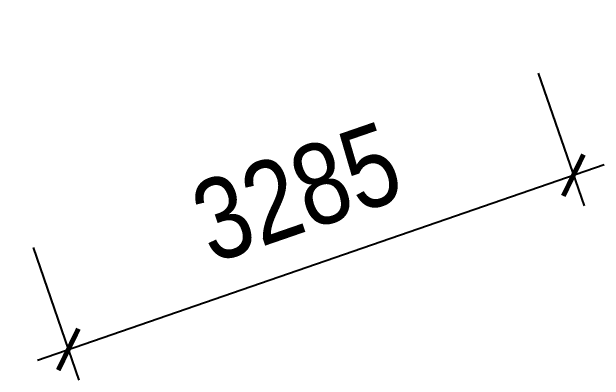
# Model space of a CAD drawing. Header units: millimetres. Extents: x -80883 to 1826631, y -376836 to 309394.
# Drawn here: x 893045 to 896685, y 307127 to 309394 of the extents above; entities that cross this region are included whole.
import ezdxf

# ---------------------------------------------------------------- set-up
doc = ezdxf.new("R2010")
doc.units = ezdxf.units.MM
doc.header["$LTSCALE"] = 100
doc.header["$PDMODE"] = 32
doc.header["$PDSIZE"] = 2.5
doc.layers.add('KC2-DIM', color=251, linetype='Continuous')
doc.styles.add('Arial Narrow', font='ARIALN.TTF')
doc.dimstyles.new('ccu12-200', dxfattribs={"dimscale": 200, "dimtxt": 2.5, "dimasz": 1, "dimexe": 1, "dimexo": 2, "dimgap": 1, "dimtad": 1, "dimdec": 0, "dimrnd": 5, "dimdsep": 46, "dimtxsty": 'Arial Narrow', "dimblk": 'ARCHTICK', "dimcen": -1, "dimdle": 1, "dimclrd": 256, "dimclre": 256, "dimclrt": 3, "dimadec": 0, "dimazin": 2, "dimtfac": 0.1, "dimtdec": 0, "dimtmove": 0, "dimatfit": 1, "dimldrblk": 'ARCHTICK', "dimfxl": 1, "dimtvp": 0.833333, "dimtolj": 1, "dimtzin": 12, "dimarcsym": 0})

# ---------------------------------------------------------------- blocks, each defined once
blk = doc.blocks.new('_ARCHTICK')
at = {"color": 0, "linetype": 'ByBlock', "const_width": 0.15}
blk.add_lwpolyline([(-0.5, -0.5), (0.5, 0.5)], dxfattribs=at)
blk = doc.blocks.new('*D1112')
at = {"layer": 'Defpoints', "color": 0, "ltscale": 0.5, "transparency": 16777216}
for p in [(896149.1, 309393.8, 0), (896496.3, 308388.2), (893044.6, 308322)]:
    blk.add_point(p, dxfattribs=at)
at = {"layer": 'KC2-DIM', "lineweight": -2, "ltscale": 0.5, "transparency": 16777216}
for p, q in [((896279.7, 309015.7), (896561.6, 308199.2)), ((893202.7, 307251.1), (896685.3, 308453.5)), ((893175.1, 307943.9), (893457, 307127.3))]:
    blk.add_line(p, q, dxfattribs=at)
at = {"layer": 'KC2-DIM', "lineweight": -2, "ltscale": 0.5, "transparency": 16777216, "xscale": 200, "yscale": 200, "zscale": 200}
for p, rotation in [((896496.3, 308388.2), 19.0471379531651), ((893391.8, 307316.4), 199.0471379531651)]:
    blk.add_blockref('_ARCHTICK', p, dxfattribs=dict(at, rotation=rotation))
at = {"layer": 'KC2-DIM', "color": 3, "ltscale": 0.5, "transparency": 16777216, "insert": (894795.5, 308282.7), "char_height": 500, "attachment_point": 5, "rotation": 19.0471, "style": 'Arial Narrow', "bg_fill": 3, "box_fill_scale": 1.1, "bg_fill_color": 256, "bg_fill_true_color": 13158600, "bg_fill_transparency": 0}
blk.add_mtext('\\A1;3285', dxfattribs=at)

msp = doc.modelspace()

# ---------------------------------------------------------------- dimensions: what is measured, and where the dimension line sits
at = {"layer": 'KC2-DIM', "ltscale": 0.5}
dim = msp.add_aligned_dim(p1=(893044.6, 308322), p2=(896149.1, 309393.8, 0), distance=-1063.8, dimstyle='ccu12-200', override={"dimfxl": 150, "dimtfill": 1}, dxfattribs=at)
dim.commit()
dim.dimension.update_dxf_attribs({"geometry": '*D1112', "text_midpoint": (894795.5, 308282.7)})

doc.saveas('drawing.dxf')
